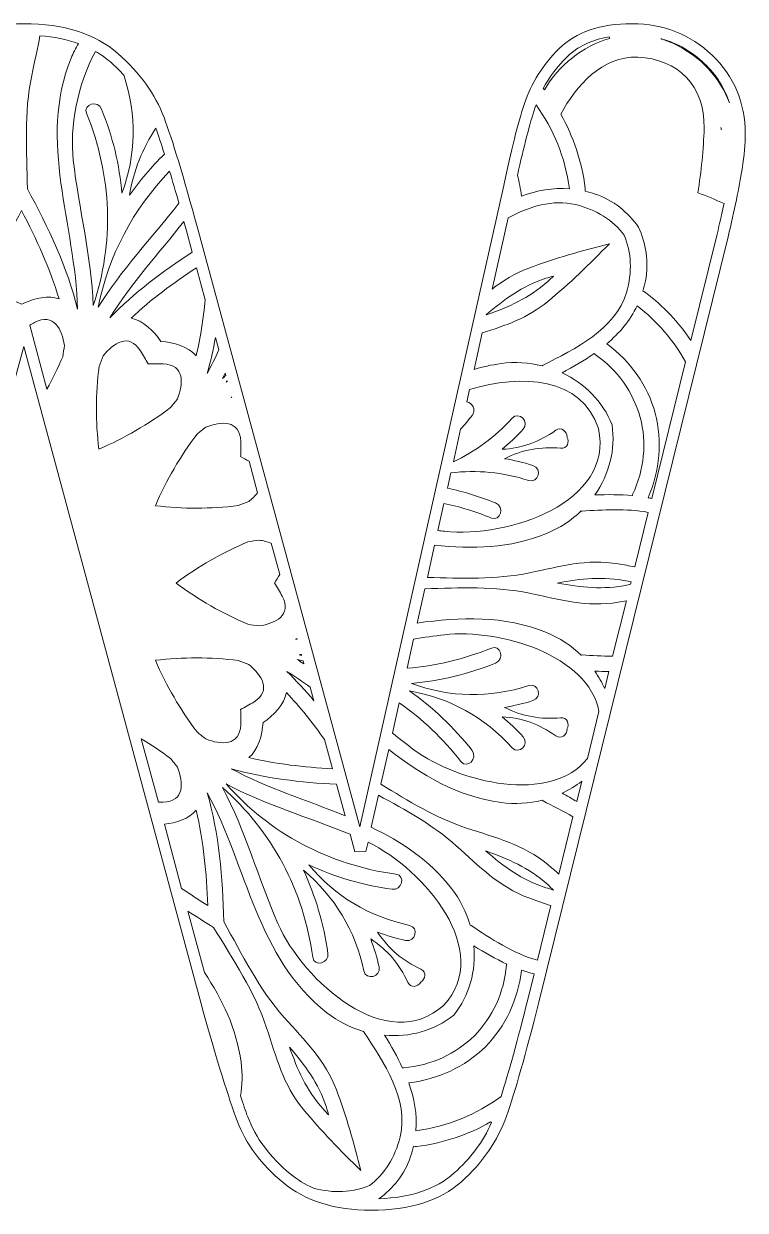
# Model space of a CAD drawing. Extents: x 43 to 2536, y -3058 to -41.
# Drawn here: x 250.3 to 457.3, y -1460.2 to -1119.8 of the extents above; entities that cross this region are included whole.
import ezdxf

# ---------------------------------------------------------------- set-up
doc = ezdxf.new("R2010")
doc.units = 0
doc.header["$MEASUREMENT"] = 0
doc.layers.add('Layer 1', color=7, linetype='Continuous', lineweight=0)

# ---------------------------------------------------------------- blocks, each defined once
blk = doc.blocks.new('Block_1')
at = {"layer": 'Layer 1'}
for points, knots in [([(447.74, -1128.79), (441.49, -1122.86), (433.8, -1119.82), (424.88, -1119.78), (424.88, -1119.78), (424.71, -1119.78), (424.71, -1119.78), (415.71, -1119.78), (408.7, -1122.18), (403.88, -1126.92), (399.19, -1131.53), (395.84, -1136.84), (393.92, -1142.69), (392.05, -1148.35), (390.06, -1156.27), (387.98, -1166.2), (387.98, -1166.2), (346.71, -1350.18), (346.71, -1350.18), (346.71, -1350.18), (300.16, -1178.37), (300.16, -1178.37), (296.18, -1163.73), (292.94, -1153.06), (290.55, -1146.64), (288.1, -1140.04), (283.65, -1133.87), (277.32, -1128.3), (270.89, -1122.65), (261.8, -1119.78), (250.33, -1119.78), (239.02, -1119.78), (229.93, -1122.52), (223.28, -1127.93), (216.72, -1133.28), (211.91, -1139.72), (209.01, -1147.05), (206.18, -1154.19), (202.94, -1164.72), (199.38, -1178.37), (199.38, -1178.37), (153.28, -1350.15), (153.28, -1350.15), (153.28, -1350.15), (112.03, -1166.22), (112.03, -1166.22), (108.9, -1151.46), (105.17, -1140.03), (100.96, -1132.2), (96.52, -1123.96), (87.89, -1119.78), (75.29, -1119.78), (75.02, -1119.78), (74.75, -1119.78), (74.48, -1119.79), (65.68, -1119.97), (58.16, -1123.03), (52.13, -1128.92), (45.9, -1134.99), (42.75, -1142.56), (42.75, -1151.43), (42.75, -1154.08), (43, -1157.2), (43.51, -1160.8), (44.29, -1166.41), (45.68, -1173.16), (47.68, -1180.96), (47.68, -1180.96), (101.96, -1400.49), (101.96, -1400.49), (103.59, -1407.03), (105.46, -1414.19), (107.53, -1421.76), (109.63, -1429.5), (112.38, -1436.29), (115.7, -1441.96), (119.09, -1447.74), (123.59, -1452.28), (129.08, -1455.44), (134.57, -1458.61), (141.62, -1460.22), (150.03, -1460.22), (160.45, -1460.22), (168.96, -1457.5), (175.31, -1452.16), (181.58, -1446.88), (186.04, -1440.83), (188.58, -1434.15), (191.03, -1427.69), (194.37, -1416.9), (198.52, -1402.08), (198.52, -1402.08), (250.33, -1212.36), (250.33, -1212.36), (250.33, -1212.36), (301.47, -1402.07), (301.47, -1402.07), (301.47, -1402.07), (301.48, -1402.1), (301.48, -1402.1), (305.77, -1417.34), (309.15, -1428.28), (311.53, -1434.58), (313.99, -1441.13), (318.42, -1447.09), (324.69, -1452.28), (331.05, -1457.54), (339.55, -1460.22), (349.97, -1460.22), (361.01, -1460.22), (369.71, -1457.46), (375.85, -1452.02), (381.89, -1446.67), (386.23, -1440.35), (388.76, -1433.23), (391.21, -1426.32), (394.33, -1415.3), (398.04, -1400.49), (398.04, -1400.49), (452.31, -1180.95), (452.31, -1180.95), (454.19, -1173.23), (455.53, -1166.77), (456.33, -1161.49), (456.95, -1157.47), (457.25, -1154.14), (457.25, -1151.43), (457.25, -1142.42), (454.05, -1134.8), (447.74, -1128.79)], [0, 0, 0, 0, 1, 1, 1, 2, 2, 2, 3, 3, 3, 4, 4, 4, 5, 5, 5, 6, 6, 6, 7, 7, 7, 8, 8, 8, 9, 9, 9, 10, 10, 10, 11, 11, 11, 12, 12, 12, 13, 13, 13, 14, 14, 14, 15, 15, 15, 16, 16, 16, 17, 17, 17, 18, 18, 18, 19, 19, 19, 20, 20, 20, 21, 21, 21, 22, 22, 22, 23, 23, 23, 24, 24, 24, 25, 25, 25, 26, 26, 26, 27, 27, 27, 28, 28, 28, 29, 29, 29, 30, 30, 30, 31, 31, 31, 32, 32, 32, 33, 33, 33, 34, 34, 34, 35, 35, 35, 36, 36, 36, 37, 37, 37, 38, 38, 38, 39, 39, 39, 40, 40, 40, 41, 41, 41, 42, 42, 42, 43, 43, 43, 43]), ([(263.91, -1129.68), (254.24, -1153.4), (265.17, -1177.44), (265.77, -1201.68), (262.81, -1189.8), (257.41, -1178.15), (251.36, -1167.15), (251.21, -1156.23), (250.37, -1145.38), (252.61, -1134.6), (253.43, -1130.66), (254.33, -1126.94), (254.95, -1123.21), (259.04, -1123.53), (262.74, -1124.28), (266.02, -1125.46), (265.22, -1126.8), (264.51, -1128.2), (263.91, -1129.68)], [0, 0, 0, 0, 1, 1, 1, 2, 2, 2, 3, 3, 3, 4, 4, 4, 5, 5, 5, 6, 6, 6, 6]), ([(418.38, -1124), (410.65, -1126.16), (403.8, -1131.63), (399.63, -1138.79), (399.52, -1138.65), (399.4, -1138.52), (399.29, -1138.38), (401.03, -1135.09), (403.32, -1132.03), (406.16, -1129.24), (409.14, -1126.31), (413.18, -1124.43), (418.18, -1123.57), (418.24, -1123.72), (418.32, -1123.85), (418.38, -1124)], [0, 0, 0, 0, 1, 1, 1, 2, 2, 2, 3, 3, 3, 4, 4, 4, 5, 5, 5, 5]), ([(436.27, -1125.3), (435.21, -1124.82), (434.14, -1124.43), (433.07, -1124.1), (433.13, -1124.12), (433.19, -1124.13), (433.25, -1124.15), (433.28, -1124.16), (433.32, -1124.17), (433.36, -1124.18), (437.89, -1125.46), (441.95, -1127.78), (445.49, -1131.15), (448.98, -1134.46), (451.37, -1138.22), (452.71, -1142.52), (449.87, -1135.29), (444.81, -1129.18), (436.27, -1125.3)], [0, 0, 0, 0, 1, 1, 1, 2, 2, 2, 3, 3, 3, 4, 4, 4, 5, 5, 5, 6, 6, 6, 6]), ([(279.04, -1134.51), (279.06, -1134.6), (279.07, -1134.68), (279.1, -1134.76), (282.72, -1146), (282.56, -1157.48), (278.5, -1168.44), (277.78, -1160.3), (275.86, -1152.18), (272.66, -1144.3), (271.59, -1141.65), (267.25, -1142.81), (268.34, -1145.49), (275.65, -1163.52), (276.31, -1182.68), (270.24, -1200.66), (269.8, -1186.61), (266.1, -1172.96), (264.53, -1158.91), (263.49, -1149.67), (265.67, -1137.13), (270.89, -1127.71), (272.44, -1128.6), (273.87, -1129.61), (275.17, -1130.75), (276.56, -1131.97), (277.85, -1133.23), (279.04, -1134.51)], [0, 0, 0, 0, 1, 1, 1, 2, 2, 2, 3, 3, 3, 4, 4, 4, 5, 5, 5, 6, 6, 6, 7, 7, 7, 8, 8, 8, 9, 9, 9, 9]), ([(428.64, -1196.89), (428.39, -1196.7), (428.13, -1196.58), (427.87, -1196.5), (428.15, -1195.55), (428.41, -1194.59), (428.61, -1193.57), (429.68, -1188.12), (428.81, -1182.82), (426.59, -1178.11), (423.63, -1173.85), (419.47, -1170.44), (414.21, -1168.64), (413.23, -1168.31), (412.26, -1168.04), (411.3, -1167.82), (411.36, -1167.55), (411.4, -1167.27), (411.36, -1166.96), (410.37, -1159.27), (407.96, -1152.12), (404.32, -1145.73), (408.67, -1137.69), (416.28, -1128.95), (426.41, -1129.38), (438, -1129.87), (445.72, -1137.57), (445.45, -1149.71), (445.31, -1155.95), (444.64, -1162.14), (443.63, -1168.28), (443.63, -1168.28), (443.63, -1168.28), (443.63, -1168.28), (446.18, -1169.24), (448.69, -1170.27), (451.18, -1171.37), (450.59, -1174.11), (449.92, -1177.04), (449.15, -1180.18), (449.15, -1180.18), (441.63, -1210.63), (441.63, -1210.63), (438.16, -1205.48), (433.83, -1200.84), (428.64, -1196.89)], [0, 0, 0, 0, 1, 1, 1, 2, 2, 2, 3, 3, 3, 4, 4, 4, 5, 5, 5, 6, 6, 6, 7, 7, 7, 8, 8, 8, 9, 9, 9, 10, 10, 10, 11, 11, 11, 12, 12, 12, 13, 13, 13, 14, 14, 14, 15, 15, 15, 15]), ([(397.24, -1143.08), (402.29, -1150.01), (405.57, -1158.15), (406.87, -1167.13), (402.09, -1166.77), (397.51, -1167.62), (393.07, -1169.21), (392.83, -1167.18), (392.45, -1165.21), (391.92, -1163.29), (393.7, -1155.13), (395.41, -1148.56), (397.01, -1143.71), (397.08, -1143.5), (397.16, -1143.29), (397.24, -1143.08)], [0, 0, 0, 0, 1, 1, 1, 2, 2, 2, 3, 3, 3, 4, 4, 4, 5, 5, 5, 5]), ([(280.64, -1169.01), (281.84, -1161.97), (284.4, -1155.49), (288.21, -1149.71), (288.96, -1151.84), (289.78, -1154.34), (290.68, -1157.21), (286.93, -1160.86), (283.58, -1164.81), (280.64, -1169.01)], [0, 0, 0, 0, 1, 1, 1, 2, 2, 2, 3, 3, 3, 3]), ([(450.29, -1149.51), (450.33, -1149.7), (450.38, -1149.9), (450.43, -1150.09), (450.39, -1150.07), (450.36, -1150.05), (450.32, -1150.03), (450.31, -1149.86), (450.3, -1149.68), (450.29, -1149.51)], [0, 0, 0, 0, 1, 1, 1, 2, 2, 2, 3, 3, 3, 3]), ([(271.66, -1201.15), (274.62, -1186.31), (281.67, -1172.96), (292.17, -1162.09), (293, -1164.88), (293.89, -1167.94), (294.82, -1171.27), (287.03, -1181.25), (278.3, -1190.41), (271.66, -1201.15)], [0, 0, 0, 0, 1, 1, 1, 2, 2, 2, 3, 3, 3, 3]), ([(400.64, -1199.46), (406.86, -1194.34), (412.64, -1188.71), (418.28, -1182.92), (410.44, -1184.9), (402.68, -1187.09), (395.14, -1189.92), (391.11, -1191.43), (387.76, -1193.51), (384.64, -1195.91), (384.64, -1195.91), (389.23, -1175.48), (389.23, -1175.48), (395.34, -1172.26), (401.98, -1170.06), (408.6, -1171.67), (414.53, -1173.12), (419.3, -1176.2), (422.55, -1180.45), (424.6, -1185.39), (424.89, -1191.06), (423.18, -1196.92), (420.08, -1207.53), (408.28, -1213.16), (399.25, -1217.75), (399.15, -1217.8), (399.1, -1217.87), (399.01, -1217.93), (395.24, -1217), (391.23, -1216.73), (387.2, -1217.29), (384.51, -1217.66), (381.95, -1218.24), (379.47, -1218.98), (379.47, -1218.98), (381.82, -1208.5), (381.82, -1208.5), (388.57, -1206.35), (394.85, -1204.23), (400.64, -1199.46)], [0, 0, 0, 0, 1, 1, 1, 2, 2, 2, 3, 3, 3, 4, 4, 4, 5, 5, 5, 6, 6, 6, 7, 7, 7, 8, 8, 8, 9, 9, 9, 10, 10, 10, 11, 11, 11, 12, 12, 12, 13, 13, 13, 13]), ([(250.34, -1199.94), (250.34, -1199.94), (250.34, -1199.95), (250.34, -1199.95), (250.12, -1200.05), (249.89, -1200.15), (249.68, -1200.26), (246.47, -1198.6), (242.12, -1197.58), (238.92, -1198.75), (241.49, -1190.08), (245.35, -1181.57), (249.68, -1173.39), (254.02, -1181.57), (257.88, -1190.08), (260.45, -1198.75), (257.46, -1197.66), (253.48, -1198.49), (250.34, -1199.95), (250.34, -1199.95), (250.34, -1199.94), (250.34, -1199.94)], [0, 0, 0, 0, 1, 1, 1, 2, 2, 2, 3, 3, 3, 4, 4, 4, 5, 5, 5, 6, 6, 6, 7, 7, 7, 7]), ([(297.02, -1179.22), (297.02, -1179.22), (298.67, -1185.31), (298.67, -1185.31), (290.11, -1190.85), (281.92, -1197.04), (275.04, -1204.16), (281.08, -1194.28), (289.13, -1185.61), (296.28, -1176.49), (296.52, -1177.39), (296.77, -1178.29), (297.02, -1179.22)], [0, 0, 0, 0, 1, 1, 1, 2, 2, 2, 3, 3, 3, 4, 4, 4, 4]), ([(299.76, -1215.06), (297.58, -1212.44), (293.3, -1211.15), (289.68, -1210.98), (287.72, -1207.93), (284.47, -1204.87), (281.11, -1204.29), (286.77, -1198.93), (293.2, -1194.14), (299.88, -1189.78), (299.88, -1189.78), (302.37, -1198.96), (302.37, -1198.96), (301.83, -1204.42), (301.01, -1209.83), (299.76, -1215.06)], [0, 0, 0, 0, 1, 1, 1, 2, 2, 2, 3, 3, 3, 4, 4, 4, 5, 5, 5, 5]), ([(383, -1203.25), (388.01, -1198.95), (393.22, -1195.06), (400.08, -1192.83), (400.8, -1192.6), (401.53, -1192.4), (402.25, -1192.17), (402.25, -1192.17), (402.25, -1192.17), (402.25, -1192.17), (401.69, -1192.68), (401.16, -1193.21), (400.59, -1193.72), (395.22, -1198.56), (389.23, -1201.14), (382.98, -1203.33), (382.98, -1203.33), (383, -1203.25), (383, -1203.25)], [0, 0, 0, 0, 1, 1, 1, 2, 2, 2, 3, 3, 3, 4, 4, 4, 5, 5, 5, 6, 6, 6, 6]), ([(429.38, -1255.78), (432.78, -1247.92), (433.48, -1239.53), (431.46, -1231.55), (429.22, -1223.62), (424.42, -1216.71), (417.54, -1211.6), (421.14, -1208.55), (424.17, -1205.01), (426.24, -1200.69), (432.04, -1205.25), (436.7, -1210.67), (440.11, -1216.76), (440.11, -1216.76), (430.41, -1255.99), (430.41, -1255.99), (430.07, -1255.92), (429.73, -1255.85), (429.38, -1255.78)], [0, 0, 0, 0, 1, 1, 1, 2, 2, 2, 3, 3, 3, 4, 4, 4, 5, 5, 5, 6, 6, 6, 6]), ([(253.43, -1205.5), (258.98, -1202.59), (261.29, -1207.49), (262, -1212.09), (261.86, -1213.17), (261.7, -1214.24), (261.51, -1215.31), (260.16, -1218.49), (258.65, -1221.58), (256.99, -1224.59), (256.99, -1224.59), (252.05, -1206.27), (252.05, -1206.27), (252.51, -1206), (252.96, -1205.74), (253.43, -1205.5)], [0, 0, 0, 0, 1, 1, 1, 2, 2, 2, 3, 3, 3, 4, 4, 4, 5, 5, 5, 5]), ([(271.86, -1241.85), (270.92, -1233.95), (270.93, -1226.03), (271.92, -1218.09), (272.28, -1217.08), (272.68, -1216.07), (273.1, -1215.07), (276.01, -1211.44), (280.47, -1208.35), (283.82, -1213.64), (284.6, -1214.87), (285.3, -1216.13), (285.97, -1217.41), (287.41, -1217.35), (288.85, -1217.33), (290.31, -1217.39), (296.56, -1217.64), (296.12, -1223.05), (294.43, -1227.38), (293.78, -1228.25), (293.1, -1229.09), (292.4, -1229.92), (286.02, -1234.74), (279.17, -1238.72), (271.86, -1241.85)], [0, 0, 0, 0, 1, 1, 1, 2, 2, 2, 3, 3, 3, 4, 4, 4, 5, 5, 5, 6, 6, 6, 7, 7, 7, 8, 8, 8, 8]), ([(302.95, -1220.1), (303.91, -1216.73), (304.67, -1213.27), (305.3, -1209.76), (305.3, -1209.76), (306.27, -1213.35), (306.27, -1213.35), (305.24, -1215.64), (304.14, -1217.9), (302.95, -1220.1)], [0, 0, 0, 0, 1, 1, 1, 2, 2, 2, 3, 3, 3, 3]), ([(419.05, -1234.87), (416.44, -1228.18), (411.2, -1222.97), (404.72, -1219.94), (407.91, -1218.24), (411.02, -1216.44), (413.89, -1214.41), (413.98, -1214.49), (414.06, -1214.57), (414.17, -1214.64), (420.67, -1219.14), (425.06, -1225.47), (427.1, -1232.72), (427.1, -1232.72), (427.15, -1232.7), (427.15, -1232.7), (429.01, -1239.99), (428.32, -1247.68), (424.94, -1254.83), (424.88, -1254.95), (424.89, -1255.06), (424.85, -1255.17), (421.34, -1254.86), (417.73, -1254.84), (414.11, -1254.97), (418.2, -1249.1), (420.14, -1241.97), (419.05, -1234.87)], [0, 0, 0, 0, 1, 1, 1, 2, 2, 2, 3, 3, 3, 4, 4, 4, 5, 5, 5, 6, 6, 6, 7, 7, 7, 8, 8, 8, 9, 9, 9, 9]), ([(308.26, -1220.7), (307.94, -1221), (307.62, -1221.31), (307.29, -1221.6), (307.56, -1221.09), (307.82, -1220.57), (308.09, -1220.05), (308.09, -1220.05), (308.26, -1220.7), (308.26, -1220.7)], [0, 0, 0, 0, 1, 1, 1, 2, 2, 2, 3, 3, 3, 3]), ([(385.64, -1257.28), (381.1, -1255.44), (376.49, -1254.03), (371.83, -1253.02), (371.83, -1253.02), (372.81, -1248.66), (372.81, -1248.66), (380.23, -1247.72), (387.75, -1248.45), (395.17, -1250.84), (397.93, -1251.73), (399.1, -1247.4), (396.37, -1246.52), (393.65, -1245.64), (390.93, -1245.04), (388.21, -1244.58), (393.25, -1242.02), (398.61, -1241.05), (404.3, -1241.59), (406.28, -1241.78), (406.85, -1239.74), (406.11, -1238.34), (406.11, -1238.34), (406.15, -1238.33), (406.15, -1238.33), (406.08, -1236.76), (404.53, -1235.28), (402.92, -1236.43), (398.26, -1239.75), (393.13, -1241.59), (387.49, -1241.89), (389.62, -1240.13), (391.67, -1238.24), (393.58, -1236.13), (395.51, -1234), (392.33, -1230.83), (390.39, -1232.98), (385.52, -1238.37), (379.85, -1242.55), (373.54, -1245.44), (373.54, -1245.44), (375.62, -1236.12), (375.62, -1236.12), (376.75, -1234.84), (377.86, -1233.54), (378.92, -1232.17), (380.18, -1230.55), (378.88, -1228.45), (377.39, -1228.26), (377.39, -1228.26), (378.18, -1224.71), (378.18, -1224.71), (393.08, -1220.19), (410.43, -1221.19), (415.13, -1235.92), (419.77, -1257.21), (389.09, -1267.44), (371.02, -1265.41), (370.38, -1265.34), (369.75, -1265.26), (369.11, -1265.18), (369.11, -1265.18), (370.85, -1257.39), (370.85, -1257.39), (375.43, -1258.38), (379.98, -1259.78), (384.45, -1261.6), (387.13, -1262.68), (388.28, -1258.35), (385.64, -1257.28)], [0, 0, 0, 0, 1, 1, 1, 2, 2, 2, 3, 3, 3, 4, 4, 4, 5, 5, 5, 6, 6, 6, 7, 7, 7, 8, 8, 8, 9, 9, 9, 10, 10, 10, 11, 11, 11, 12, 12, 12, 13, 13, 13, 14, 14, 14, 15, 15, 15, 16, 16, 16, 17, 17, 17, 18, 18, 18, 19, 19, 19, 20, 20, 20, 21, 21, 21, 22, 22, 22, 23, 23, 23, 23]), ([(308.74, -1222.45), (308.6, -1222.52), (308.47, -1222.58), (308.34, -1222.65), (308.45, -1222.52), (308.57, -1222.4), (308.69, -1222.27), (308.69, -1222.27), (308.74, -1222.45), (308.74, -1222.45)], [0, 0, 0, 0, 1, 1, 1, 2, 2, 2, 3, 3, 3, 3]), ([(309.96, -1226.96), (309.92, -1226.97), (309.88, -1226.98), (309.84, -1226.99), (309.88, -1226.97), (309.91, -1226.95), (309.95, -1226.93), (309.95, -1226.93), (309.96, -1226.96), (309.96, -1226.96)], [0, 0, 0, 0, 1, 1, 1, 2, 2, 2, 3, 3, 3, 3]), ([(317.39, -1254.38), (316.67, -1255.27), (315.79, -1256.11), (314.87, -1256.84), (313.87, -1257.26), (312.86, -1257.65), (311.84, -1258.02), (303.91, -1259.01), (295.99, -1259.02), (288.09, -1258.08), (291.22, -1250.77), (295.2, -1243.92), (300.02, -1237.54), (300.85, -1236.84), (301.69, -1236.16), (302.56, -1235.51), (306.89, -1233.82), (312.3, -1233.38), (312.55, -1239.63), (312.61, -1241.08), (312.59, -1242.53), (312.53, -1243.97), (312.53, -1243.97), (312.53, -1243.97), (312.53, -1243.97), (313.34, -1244.39), (314.14, -1244.84), (314.93, -1245.3), (314.93, -1245.3), (317.39, -1254.38), (317.39, -1254.38)], [0, 0, 0, 0, 1, 1, 1, 2, 2, 2, 3, 3, 3, 4, 4, 4, 5, 5, 5, 6, 6, 6, 7, 7, 7, 8, 8, 8, 9, 9, 9, 10, 10, 10, 10]), ([(420.82, -1274.75), (411.78, -1273.24), (404.09, -1275.51), (395.34, -1277.33), (385.64, -1279.35), (375.89, -1278.87), (366.09, -1278.65), (366.09, -1278.65), (368.16, -1269.39), (368.16, -1269.39), (378.92, -1270.55), (389.62, -1270.36), (400.26, -1266.03), (404.03, -1264.49), (407.37, -1262.26), (410.17, -1259.56), (410.27, -1259.57), (410.35, -1259.61), (410.46, -1259.61), (416.32, -1259.29), (423.16, -1258.83), (429.43, -1259.97), (429.43, -1259.97), (425.56, -1275.62), (425.56, -1275.62), (423.98, -1275.31), (422.4, -1275.01), (420.82, -1274.75)], [0, 0, 0, 0, 1, 1, 1, 2, 2, 2, 3, 3, 3, 4, 4, 4, 5, 5, 5, 6, 6, 6, 7, 7, 7, 8, 8, 8, 9, 9, 9, 9]), ([(324.44, -1284), (327.35, -1289.55), (322.44, -1291.87), (317.85, -1292.57), (316.77, -1292.44), (315.7, -1292.27), (314.63, -1292.08), (307.27, -1288.97), (300.4, -1285.02), (294.03, -1280.25), (300.4, -1275.49), (307.27, -1271.54), (314.63, -1268.43), (315.7, -1268.24), (316.77, -1268.07), (317.85, -1267.94), (319.02, -1268.12), (320.22, -1268.41), (321.3, -1268.83), (321.3, -1268.83), (323.73, -1277.79), (323.73, -1277.79), (323.25, -1278.62), (322.76, -1279.45), (322.25, -1280.25), (323.02, -1281.47), (323.77, -1282.71), (324.44, -1284)], [0, 0, 0, 0, 1, 1, 1, 2, 2, 2, 3, 3, 3, 4, 4, 4, 5, 5, 5, 6, 6, 6, 7, 7, 7, 8, 8, 8, 9, 9, 9, 9]), ([(423.64, -1280.77), (416.51, -1282.29), (409.98, -1281.5), (403.42, -1280.25), (403.42, -1280.25), (403.42, -1280.25), (403.42, -1280.25), (409.98, -1279.01), (416.51, -1278.22), (423.64, -1279.74), (423.93, -1279.8), (424.21, -1279.87), (424.49, -1279.94), (424.49, -1279.94), (424.33, -1280.61), (424.33, -1280.61), (424.1, -1280.66), (423.87, -1280.72), (423.64, -1280.77)], [0, 0, 0, 0, 1, 1, 1, 2, 2, 2, 3, 3, 3, 4, 4, 4, 5, 5, 5, 6, 6, 6, 6]), ([(410.46, -1300.9), (410.35, -1300.9), (410.27, -1300.94), (410.17, -1300.94), (407.37, -1298.25), (404.03, -1296.02), (400.26, -1294.48), (387.97, -1289.47), (375.59, -1289.99), (363.15, -1291.74), (363.15, -1291.74), (365.36, -1281.88), (365.36, -1281.88), (375.41, -1281.67), (385.4, -1281.11), (395.34, -1283.18), (404.09, -1285), (411.78, -1287.27), (420.82, -1285.76), (421.6, -1285.63), (422.38, -1285.49), (423.15, -1285.35), (423.15, -1285.35), (419.22, -1301.26), (419.22, -1301.26), (416.19, -1301.23), (413.22, -1301.05), (410.46, -1300.9)], [0, 0, 0, 0, 1, 1, 1, 2, 2, 2, 3, 3, 3, 4, 4, 4, 5, 5, 5, 6, 6, 6, 7, 7, 7, 8, 8, 8, 9, 9, 9, 9]), ([(362.19, -1328.07), (360.11, -1326.54), (358.07, -1324.95), (356.07, -1323.33), (356.07, -1323.33), (358.01, -1314.64), (358.01, -1314.64), (364.61, -1319.23), (370.57, -1324.87), (375.72, -1331.48), (377.5, -1333.76), (380.67, -1330.58), (378.92, -1328.33), (373.68, -1321.62), (367.62, -1315.9), (360.93, -1311.21), (372.45, -1313.17), (382.47, -1318.77), (390.39, -1327.53), (392.33, -1329.68), (395.51, -1326.51), (393.58, -1324.38), (391.67, -1322.27), (389.62, -1320.38), (387.49, -1318.62), (393.13, -1318.92), (398.26, -1320.76), (402.92, -1324.08), (404.53, -1325.23), (406.08, -1323.75), (406.15, -1322.18), (406.15, -1322.18), (406.11, -1322.17), (406.11, -1322.17), (406.85, -1320.77), (406.28, -1318.73), (404.3, -1318.92), (398.61, -1319.46), (393.25, -1318.49), (388.21, -1315.93), (390.93, -1315.47), (393.65, -1314.86), (396.37, -1313.99), (399.1, -1313.11), (397.93, -1308.78), (395.17, -1309.67), (383.93, -1313.29), (372.46, -1313.13), (361.5, -1309.07), (369.64, -1308.35), (377.75, -1306.43), (385.64, -1303.23), (388.28, -1302.16), (387.13, -1297.82), (384.45, -1298.91), (376.54, -1302.12), (368.4, -1304.05), (360.25, -1304.68), (360.25, -1304.68), (362.12, -1296.34), (362.12, -1296.34), (365.07, -1295.87), (368.04, -1295.43), (371.02, -1295.1), (386.82, -1293.32), (412.28, -1300.93), (415.3, -1317.11), (415.3, -1317.11), (411.97, -1330.6), (411.97, -1330.6), (401.54, -1343.8), (375.16, -1337.64), (362.19, -1328.07)], [0, 0, 0, 0, 1, 1, 1, 2, 2, 2, 3, 3, 3, 4, 4, 4, 5, 5, 5, 6, 6, 6, 7, 7, 7, 8, 8, 8, 9, 9, 9, 10, 10, 10, 11, 11, 11, 12, 12, 12, 13, 13, 13, 14, 14, 14, 15, 15, 15, 16, 16, 16, 17, 17, 17, 18, 18, 18, 19, 19, 19, 20, 20, 20, 21, 21, 21, 22, 22, 22, 23, 23, 23, 24, 24, 24, 24]), ([(328.75, -1296.32), (328.59, -1296.33), (328.42, -1296.34), (328.26, -1296.34), (328.41, -1296.3), (328.57, -1296.26), (328.72, -1296.22), (328.72, -1296.22), (328.75, -1296.32), (328.75, -1296.32)], [0, 0, 0, 0, 1, 1, 1, 2, 2, 2, 3, 3, 3, 3]), ([(312.55, -1320.88), (312.3, -1327.13), (306.89, -1326.69), (302.56, -1325), (301.69, -1324.35), (300.85, -1323.67), (300.02, -1322.97), (295.2, -1316.59), (291.22, -1309.74), (288.09, -1302.43), (288.09, -1302.43), (288.09, -1302.43), (288.09, -1302.43), (295.99, -1301.49), (303.91, -1301.5), (311.84, -1302.49), (312.86, -1302.85), (313.87, -1303.25), (314.87, -1303.67), (318.5, -1306.58), (321.59, -1311.04), (316.3, -1314.39), (315.07, -1315.17), (313.81, -1315.87), (312.53, -1316.54), (312.59, -1317.98), (312.61, -1319.43), (312.55, -1320.88)], [0, 0, 0, 0, 1, 1, 1, 2, 2, 2, 3, 3, 3, 4, 4, 4, 5, 5, 5, 6, 6, 6, 7, 7, 7, 8, 8, 8, 9, 9, 9, 9]), ([(330.68, -1303.43), (330.05, -1303.03), (329.43, -1302.62), (328.79, -1302.23), (329.35, -1302.34), (329.9, -1302.48), (330.45, -1302.6), (330.45, -1302.6), (330.68, -1303.43), (330.68, -1303.43)], [0, 0, 0, 0, 1, 1, 1, 2, 2, 2, 3, 3, 3, 3]), ([(330.03, -1301.05), (329.78, -1300.96), (329.53, -1300.9), (329.28, -1300.81), (329.51, -1300.8), (329.73, -1300.79), (329.96, -1300.78), (329.96, -1300.78), (330.03, -1301.05), (330.03, -1301.05)], [0, 0, 0, 0, 1, 1, 1, 2, 2, 2, 3, 3, 3, 3]), ([(333.56, -1314.06), (331.08, -1311.09), (328.5, -1308.25), (325.78, -1305.61), (328.07, -1307.01), (330.3, -1308.53), (332.49, -1310.12), (332.49, -1310.12), (333.56, -1314.06), (333.56, -1314.06)], [0, 0, 0, 0, 1, 1, 1, 2, 2, 2, 3, 3, 3, 3]), ([(414.11, -1305.54), (415.46, -1305.59), (416.8, -1305.61), (418.15, -1305.61), (418.15, -1305.61), (416.93, -1310.54), (416.93, -1310.54), (416.15, -1308.8), (415.21, -1307.12), (414.11, -1305.54)], [0, 0, 0, 0, 1, 1, 1, 2, 2, 2, 3, 3, 3, 3]), ([(338.83, -1333.53), (330.71, -1333.11), (322.6, -1332.18), (314.88, -1330.33), (317.5, -1328.15), (318.79, -1323.87), (318.96, -1320.25), (318.96, -1320.25), (318.96, -1320.25), (318.96, -1320.25), (322.01, -1318.3), (325.07, -1315.04), (325.65, -1311.68), (329.58, -1315.82), (333.19, -1320.38), (336.56, -1325.15), (336.56, -1325.15), (338.83, -1333.53), (338.83, -1333.53)], [0, 0, 0, 0, 1, 1, 1, 2, 2, 2, 3, 3, 3, 4, 4, 4, 5, 5, 5, 6, 6, 6, 6]), ([(292.4, -1330.59), (293.1, -1331.42), (293.78, -1332.26), (294.43, -1333.13), (296.12, -1337.46), (296.56, -1342.87), (290.31, -1343.12), (289.86, -1343.14), (289.4, -1343.14), (288.95, -1343.14), (288.95, -1343.14), (284.04, -1324.93), (284.04, -1324.93), (286.91, -1326.67), (289.7, -1328.55), (292.4, -1330.59)], [0, 0, 0, 0, 1, 1, 1, 2, 2, 2, 3, 3, 3, 4, 4, 4, 5, 5, 5, 5]), ([(400.64, -1361.05), (393.57, -1355.23), (385.77, -1353.35), (377.29, -1350.55), (368.44, -1347.63), (360.65, -1342.78), (352.78, -1337.97), (352.78, -1337.97), (355.01, -1328.06), (355.01, -1328.06), (364.52, -1335.35), (374.63, -1341.49), (387.2, -1343.22), (391.23, -1343.78), (395.24, -1343.51), (399.01, -1342.58), (399.1, -1342.64), (399.15, -1342.71), (399.25, -1342.76), (401.96, -1344.14), (404.93, -1345.62), (407.84, -1347.3), (407.84, -1347.3), (403.77, -1363.74), (403.77, -1363.74), (402.74, -1362.84), (401.7, -1361.93), (400.64, -1361.05)], [0, 0, 0, 0, 1, 1, 1, 2, 2, 2, 3, 3, 3, 4, 4, 4, 5, 5, 5, 6, 6, 6, 7, 7, 7, 8, 8, 8, 9, 9, 9, 9]), ([(309.84, -1333.52), (319.46, -1336.26), (329.75, -1337.51), (340.05, -1338.01), (340.05, -1338.01), (342.49, -1347.03), (342.49, -1347.03), (331.62, -1342.61), (320.15, -1339.11), (309.84, -1333.52)], [0, 0, 0, 0, 1, 1, 1, 2, 2, 2, 3, 3, 3, 3]), ([(345.29, -1357.37), (345.29, -1357.37), (348.45, -1357.3), (348.45, -1357.3), (348.45, -1357.3), (349.06, -1354.58), (349.06, -1354.58), (365.42, -1362.69), (384.96, -1385.8), (370.8, -1401.37), (354.69, -1416.03), (330.48, -1394.57), (323.21, -1377.92), (317.55, -1364.97), (313.93, -1351.3), (307.29, -1338.91), (321.53, -1351.45), (330.54, -1368.37), (333.22, -1387.64), (333.62, -1390.5), (337.96, -1389.33), (337.56, -1386.51), (336.39, -1378.08), (333.99, -1370.09), (330.55, -1362.68), (339.54, -1370.14), (345.42, -1380), (347.9, -1391.55), (348.51, -1394.38), (352.85, -1393.23), (352.24, -1390.42), (351.64, -1387.63), (350.81, -1384.97), (349.84, -1382.38), (354.58, -1385.47), (358.1, -1389.62), (360.48, -1394.82), (361.3, -1396.63), (363.36, -1396.1), (364.19, -1394.77), (365.53, -1393.93), (366.06, -1391.87), (364.25, -1391.05), (359.05, -1388.67), (354.89, -1385.15), (351.81, -1380.41), (354.4, -1381.38), (357.06, -1382.21), (359.85, -1382.81), (362.66, -1383.42), (363.81, -1379.08), (360.97, -1378.47), (349.43, -1375.99), (339.57, -1370.11), (332.11, -1361.12), (339.52, -1364.57), (347.51, -1366.96), (355.94, -1368.13), (358.76, -1368.53), (359.93, -1364.19), (357.07, -1363.8), (337.8, -1361.11), (320.88, -1352.1), (308.34, -1337.86), (319.64, -1343.92), (332.01, -1347.47), (343.93, -1352.34), (343.93, -1352.34), (345.29, -1357.37), (345.29, -1357.37)], [0, 0, 0, 0, 1, 1, 1, 2, 2, 2, 3, 3, 3, 4, 4, 4, 5, 5, 5, 6, 6, 6, 7, 7, 7, 8, 8, 8, 9, 9, 9, 10, 10, 10, 11, 11, 11, 12, 12, 12, 13, 13, 13, 14, 14, 14, 15, 15, 15, 16, 16, 16, 17, 17, 17, 18, 18, 18, 19, 19, 19, 20, 20, 20, 21, 21, 21, 22, 22, 22, 23, 23, 23, 23]), ([(408.92, -1342.92), (407.55, -1342.11), (406.14, -1341.32), (404.72, -1340.57), (406.73, -1339.63), (408.62, -1338.47), (410.35, -1337.14), (410.35, -1337.14), (408.92, -1342.92), (408.92, -1342.92)], [0, 0, 0, 0, 1, 1, 1, 2, 2, 2, 3, 3, 3, 3]), ([(326.77, -1449.78), (320.93, -1444.94), (316.84, -1439.45), (314.58, -1433.44), (313.94, -1431.76), (313.24, -1429.74), (312.46, -1427.4), (313, -1424.28), (313.1, -1421.03), (312.65, -1417.77), (311.31, -1407.99), (307.28, -1399.7), (302.13, -1392.01), (302.13, -1392.01), (297.37, -1374.36), (297.37, -1374.36), (299.81, -1375.97), (302.29, -1377.53), (304.79, -1379.04), (310.37, -1388.43), (316.53, -1397.4), (319.98, -1407.86), (322.78, -1416.34), (324.66, -1424.14), (330.48, -1431.21), (335.6, -1437.43), (341.23, -1443.21), (347.02, -1448.85), (347.02, -1448.85), (347.02, -1448.85), (347.02, -1448.85), (345.04, -1441.01), (342.84, -1433.25), (340.02, -1425.71), (336.8, -1417.13), (330.99, -1411.6), (325.05, -1404.93), (317.71, -1396.71), (313.02, -1386.9), (307.68, -1377.37), (307.43, -1364.87), (306.29, -1352.13), (302.95, -1340.41), (314.48, -1361.68), (317.1, -1387.87), (337.29, -1403.54), (340.5, -1406.03), (344.08, -1407.8), (347.8, -1408.88), (347.85, -1408.98), (347.89, -1409.07), (347.95, -1409.17), (353.48, -1417.66), (360.88, -1428.43), (358.26, -1439.18), (356.82, -1445.1), (353.73, -1449.87), (349.49, -1453.12), (344.66, -1455.13), (339.14, -1455.43), (333.42, -1453.85), (330.97, -1452.77), (328.75, -1451.42), (326.77, -1449.78)], [0, 0, 0, 0, 1, 1, 1, 2, 2, 2, 3, 3, 3, 4, 4, 4, 5, 5, 5, 6, 6, 6, 7, 7, 7, 8, 8, 8, 9, 9, 9, 10, 10, 10, 11, 11, 11, 12, 12, 12, 13, 13, 13, 14, 14, 14, 15, 15, 15, 16, 16, 16, 17, 17, 17, 18, 18, 18, 19, 19, 19, 20, 20, 20, 21, 21, 21, 21]), ([(378.6, -1378.52), (378.5, -1378.46), (378.41, -1378.42), (378.31, -1378.38), (377.23, -1374.66), (375.46, -1371.07), (372.97, -1367.86), (366.68, -1359.76), (358.69, -1354.49), (350.01, -1350.33), (350.01, -1350.33), (352.07, -1341.15), (352.07, -1341.15), (359.88, -1345.4), (367.65, -1349.63), (374.36, -1355.62), (381.03, -1361.56), (386.56, -1367.38), (395.14, -1370.59), (397.25, -1371.38), (399.38, -1372.12), (401.53, -1372.82), (401.53, -1372.82), (397.66, -1388.48), (397.66, -1388.48), (390.76, -1386.61), (384.18, -1382.16), (378.6, -1378.52)], [0, 0, 0, 0, 1, 1, 1, 2, 2, 2, 3, 3, 3, 4, 4, 4, 5, 5, 5, 6, 6, 6, 7, 7, 7, 8, 8, 8, 9, 9, 9, 9]), ([(299.76, -1345.45), (301.86, -1354.25), (302.78, -1363.55), (303.11, -1372.8), (303.11, -1372.8), (303.11, -1372.8), (303.11, -1372.8), (300.58, -1371.21), (298.07, -1369.56), (295.61, -1367.85), (295.61, -1367.85), (290.65, -1349.45), (290.65, -1349.45), (294.04, -1349.11), (297.77, -1347.84), (299.76, -1345.45)], [0, 0, 0, 0, 1, 1, 1, 2, 2, 2, 3, 3, 3, 4, 4, 4, 5, 5, 5, 5]), ([(382.82, -1357.12), (389.13, -1359.33), (395.17, -1361.9), (400.59, -1366.79), (401.16, -1367.3), (401.7, -1367.83), (402.25, -1368.34), (401.53, -1368.11), (400.8, -1367.91), (400.08, -1367.68), (393.16, -1365.43), (387.92, -1361.5), (382.86, -1357.15), (382.86, -1357.15), (382.82, -1357.12), (382.82, -1357.12)], [0, 0, 0, 0, 1, 1, 1, 2, 2, 2, 3, 3, 3, 4, 4, 4, 5, 5, 5, 5]), ([(379.43, -1384.36), (382.51, -1386.29), (385.64, -1388.08), (388.84, -1389.56), (388.82, -1389.68), (388.76, -1389.77), (388.75, -1389.9), (388.1, -1397.78), (384.81, -1404.75), (379.56, -1410.13), (374.17, -1415.38), (367.21, -1418.67), (359.33, -1419.32), (359.2, -1419.33), (359.11, -1419.39), (358.99, -1419.41), (357.51, -1416.21), (355.72, -1413.08), (353.79, -1410), (360.92, -1410.62), (368.07, -1408.73), (373.67, -1404.24), (373.67, -1404.24), (373.67, -1404.24), (373.67, -1404.24), (378.16, -1398.64), (380.05, -1391.49), (379.43, -1384.36)], [0, 0, 0, 0, 1, 1, 1, 2, 2, 2, 3, 3, 3, 4, 4, 4, 5, 5, 5, 6, 6, 6, 7, 7, 7, 8, 8, 8, 9, 9, 9, 9]), ([(362.81, -1437.44), (363.17, -1432.66), (362.31, -1428.08), (360.73, -1423.64), (369.24, -1422.65), (376.85, -1419.07), (382.75, -1413.32), (382.75, -1413.32), (382.75, -1413.32), (382.75, -1413.32), (388.5, -1407.42), (392.08, -1399.81), (393.07, -1391.3), (394.26, -1391.72), (395.47, -1392.09), (396.69, -1392.41), (396.69, -1392.41), (394.88, -1399.7), (394.88, -1399.7), (391.94, -1411.46), (389.38, -1420.78), (387.23, -1427.54), (380.22, -1432.74), (371.95, -1436.12), (362.81, -1437.44)], [0, 0, 0, 0, 1, 1, 1, 2, 2, 2, 3, 3, 3, 4, 4, 4, 5, 5, 5, 6, 6, 6, 7, 7, 7, 8, 8, 8, 8]), ([(326.55, -1413.39), (326.55, -1413.39), (326.58, -1413.43), (326.58, -1413.43), (330.92, -1418.49), (334.86, -1423.73), (337.11, -1430.65), (337.34, -1431.37), (337.54, -1432.1), (337.77, -1432.82), (337.26, -1432.27), (336.72, -1431.73), (336.22, -1431.16), (331.33, -1425.74), (328.76, -1419.7), (326.55, -1413.39)], [0, 0, 0, 0, 1, 1, 1, 2, 2, 2, 3, 3, 3, 4, 4, 4, 5, 5, 5, 5]), ([(352.15, -1456.92), (356.26, -1453.97), (359.54, -1449.91), (361.29, -1444.78), (361.63, -1443.8), (361.89, -1442.83), (362.12, -1441.87), (362.39, -1441.93), (362.67, -1441.97), (362.98, -1441.93), (370.67, -1440.94), (377.82, -1438.53), (384.2, -1434.89), (384.31, -1434.95), (384.41, -1435.01), (384.51, -1435.07), (382.09, -1440.48), (378.47, -1445.36), (373.7, -1449.59), (368.57, -1454.13), (361.32, -1456.59), (352.15, -1456.92)], [0, 0, 0, 0, 1, 1, 1, 2, 2, 2, 3, 3, 3, 4, 4, 4, 5, 5, 5, 6, 6, 6, 7, 7, 7, 7])]:
    blk.add_open_spline(points, degree=3, knots=knots, dxfattribs=at)

msp = doc.modelspace()

# ---------------------------------------------------------------- block references
at = {"layer": 'Layer 1'}
msp.add_blockref('Block_1', (0, 0), dxfattribs=at)

doc.saveas('drawing.dxf')
